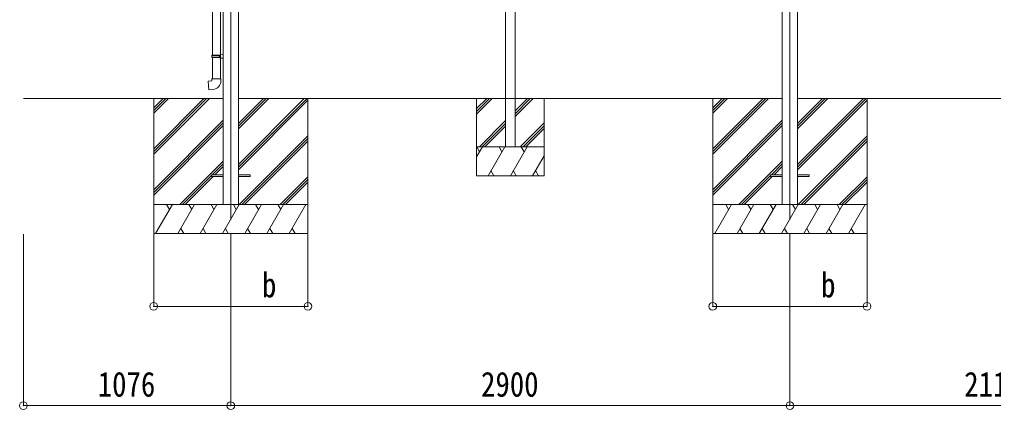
# Model space of a CAD drawing. Units: millimetres at full size, sheet at 1:40. Extents: x -11181 to 11305, y -7804 to 7716.
# Drawn here: x -553 to 4499, y -2171 to -148 of the extents above; entities that cross this region are included whole.
import ezdxf
from ezdxf.enums import TextEntityAlignment as Align

# ---------------------------------------------------------------- set-up
doc = ezdxf.new("R2010")
doc.units = ezdxf.units.MM
doc.header["$LTSCALE"] = 40
doc.header["$PDMODE"] = 32
doc.header["$PDSIZE"] = 40
for name, color, linetype, lineweight in [('0-0_0', 7, 'Continuous', 9), ('0-1_本体', 4, 'Continuous', 9), ('0-2_部品', 7, 'Continuous', 9), ('0-8_PARTS2', 2, 'Continuous', 9), ('0-A_寸法', 6, 'Continuous', 9), ('1-0_FRAME', 7, 'Continuous', 9), ('1-3_NOTPRINT', 4, 'Continuous', 9)]:
    doc.layers.add(name, color=color, linetype=linetype, lineweight=lineweight)
doc.styles.add('ＭＳ ゴシック', font='')
doc.styles.get('ＭＳ ゴシック').set_extended_font_data('MS Gothic')

msp = doc.modelspace()

# ---------------------------------------------------------------- linework, layer by layer
at = {"layer": '0-0_0'}
for p, q in [((-532.74, -558.19), (503.76, -558.19)), ((143.26, -558.19), (143.26, -1258.19)), ((143.26, -818.92), (403.99, -558.19)), ((143.26, -833.06), (418.13, -558.19)), ((143.26, -847.2), (432.27, -558.19)), ((143.26, -635.07), (220.14, -558.19)), ((143.26, -620.93), (206, -558.19)), ((143.26, -606.79), (191.86, -558.19)), ((582.76, -558.19), (3403.76, -558.19)), ((582.76, -899.92), (924.49, -558.19)), ((582.76, -914.06), (938.63, -558.19)), ((582.76, -716.07), (740.64, -558.19)), ((582.76, -701.93), (726.5, -558.19)), ((582.76, -687.79), (712.36, -558.19)), ((582.76, -928.2), (943.26, -567.7)), ((943.26, -558.19), (943.26, -1258.19)), ((3043.26, -558.19), (3043.26, -1258.19)), ((3043.26, -818.92), (3303.99, -558.19)), ((3043.26, -833.06), (3318.13, -558.19)), ((3043.26, -847.2), (3332.27, -558.19)), ((3043.26, -635.07), (3120.14, -558.19)), ((3043.26, -620.93), (3106, -558.19)), ((3043.26, -606.79), (3091.86, -558.19)), ((3482.76, -899.92), (3824.49, -558.19)), ((3482.76, -914.06), (3838.63, -558.19)), ((3482.76, -716.07), (3640.64, -558.19)), ((3482.76, -701.93), (3626.5, -558.19)), ((3482.76, -687.79), (3612.36, -558.19)), ((3482.76, -558.19), (5175.76, -558.19)), ((3482.76, -928.2), (3843.26, -567.7)), ((5515.76, -558.19), (3822.76, -558.19)), ((3843.26, -558.19), (3843.26, -1258.19)), ((143.26, -1031.05), (503.76, -670.55)), ((143.26, -1045.19), (503.76, -684.69)), ((143.26, -1059.33), (503.76, -698.84)), ((3043.26, -1031.05), (3403.76, -670.55)), ((3043.26, -1045.19), (3403.76, -684.69)), ((3043.26, -1059.33), (3403.76, -698.84)), ((586.62, -1108.19), (943.26, -751.55)), ((3486.62, -1108.19), (3843.26, -751.55)), ((600.76, -1108.19), (943.26, -765.69)), ((614.9, -1108.19), (943.26, -779.84)), ((3500.76, -1108.19), (3843.26, -765.69)), ((3514.9, -1108.19), (3843.26, -779.84)), ((278.25, -1108.19), (503.76, -882.68)), ((446.9, -953.68), (503.76, -896.83)), ((3178.25, -1108.19), (3403.76, -882.68)), ((3346.9, -953.68), (3403.76, -896.83)), ((292.39, -1108.19), (443.26, -957.33)), ((461.05, -953.68), (503.76, -910.97)), ((3192.39, -1108.19), (3343.26, -957.33)), ((3361.05, -953.68), (3403.76, -910.97)), ((306.54, -1108.19), (452.05, -962.68)), ((798.75, -1108.19), (943.26, -963.68)), ((812.89, -1108.19), (943.26, -977.83)), ((827.04, -1108.19), (943.26, -991.97)), ((3206.54, -1108.19), (3352.05, -962.68)), ((3698.75, -1108.19), (3843.26, -963.68)), ((3712.89, -1108.19), (3843.26, -977.83)), ((3727.04, -1108.19), (3843.26, -991.97)), ((943.26, -1108.19), (143.26, -1108.19)), ((153.55, -1258.19), (240.15, -1108.19)), ((225.15, -1134.17), (210.15, -1108.19)), ((269.02, -1258.19), (355.62, -1108.19)), ((340.62, -1134.17), (325.62, -1108.19)), ((384.49, -1258.19), (471.09, -1108.19)), ((456.09, -1134.17), (441.09, -1108.19)), ((499.96, -1258.19), (586.56, -1108.19)), ((571.56, -1134.17), (556.56, -1108.19)), ((615.43, -1258.19), (702.03, -1108.19)), ((687.03, -1134.17), (672.03, -1108.19)), ((730.9, -1258.19), (817.5, -1108.19)), ((787.5, -1108.19), (802.5, -1134.17)), ((846.37, -1258.19), (932.97, -1108.19)), ((3843.26, -1108.19), (3043.26, -1108.19)), ((3053.55, -1258.19), (3140.15, -1108.19)), ((3125.15, -1134.17), (3110.15, -1108.19)), ((3169.02, -1258.19), (3255.62, -1108.19)), ((3240.62, -1134.17), (3225.62, -1108.19)), ((3284.49, -1258.19), (3371.09, -1108.19)), ((3356.09, -1134.17), (3341.09, -1108.19)), ((3399.96, -1258.19), (3486.56, -1108.19)), ((3471.56, -1134.17), (3456.56, -1108.19)), ((3515.43, -1258.19), (3602.03, -1108.19)), ((3587.03, -1134.17), (3572.03, -1108.19)), ((3630.9, -1258.19), (3717.5, -1108.19)), ((3687.5, -1108.19), (3702.5, -1134.17)), ((3746.37, -1258.19), (3832.97, -1108.19)), ((143.26, -1258.19), (943.26, -1258.19)), ((284.02, -1232.21), (299.02, -1258.19)), ((399.49, -1232.21), (414.49, -1258.19)), ((514.96, -1232.21), (529.96, -1258.19)), ((630.43, -1232.21), (645.43, -1258.19)), ((745.9, -1232.21), (760.9, -1258.19)), ((861.37, -1232.21), (876.37, -1258.19)), ((3043.26, -1258.19), (3843.26, -1258.19)), ((3184.02, -1232.21), (3199.02, -1258.19)), ((3299.49, -1232.21), (3314.49, -1258.19)), ((3414.96, -1232.21), (3429.96, -1258.19)), ((3530.43, -1232.21), (3545.43, -1258.19)), ((3645.9, -1232.21), (3660.9, -1258.19)), ((3761.37, -1232.21), (3776.37, -1258.19))]:
    msp.add_line(p, q, dxfattribs=at)
at = {"layer": '0-1_本体'}
for p, q in [((503.76, 2034.19), (503.76, -1108.22)), ((582.76, 2034.19), (582.76, -1108.22)), ((3403.76, 2034.19), (3403.76, -1108.22)), ((3482.76, 2034.19), (3482.76, -1108.22))]:
    msp.add_line(p, q, dxfattribs=at)
at = {"layer": '0-2_部品'}
for p, q in [((447.76, 649.37), (447.76, -333.79)), ((489.76, 646.81), (489.76, -331.23)), ((445.76, -335.79), (446.76, -333.79)), ((445.76, -335.79), (489.76, -335.79)), ((445.76, -335.79), (445.76, -343.79)), ((445.76, -343.79), (489.76, -343.79)), ((445.76, -343.79), (446.76, -345.79)), ((446.76, -333.79), (489.76, -333.79)), ((446.76, -345.79), (489.76, -345.79)), ((447.76, -345.79), (447.76, -455.79)), ((485.28, -335.79), (484.85, -333.79)), ((487.76, -331.29), (503.76, -330.82)), ((487.76, -333.29), (487.76, -331.29)), ((487.76, -333.29), (489.76, -333.29)), ((487.76, -348.29), (487.76, -346.29)), ((487.76, -348.29), (503.76, -348.76)), ((489.76, -348.35), (489.76, -455.79)), ((503.76, -330.82), (503.76, -348.76)), ((445.76, -455.79), (491.76, -455.79)), ((445.76, -465.79), (445.76, -455.79)), ((491.76, -455.79), (491.76, -466.71))]:
    msp.add_line(p, q, dxfattribs=at)
at = {"layer": '0-2_部品', "color": 4}
for p, q in [((443.26, -953.68), (503.76, -953.68)), ((443.26, -953.68), (443.26, -962.68)), ((582.76, -953.68), (643.26, -953.68)), ((643.26, -953.68), (643.26, -962.68)), ((3343.26, -953.68), (3403.76, -953.68)), ((3343.26, -953.68), (3343.26, -962.68)), ((3482.76, -953.68), (3543.26, -953.68)), ((3543.26, -953.68), (3543.26, -962.68)), ((443.26, -962.68), (503.76, -962.68)), ((582.76, -962.68), (643.26, -962.68)), ((3343.26, -962.68), (3403.76, -962.68)), ((3482.76, -962.68), (3543.26, -962.68))]:
    msp.add_line(p, q, dxfattribs=at)
at = {"layer": '0-2_部品'}
for points in [[(485.28, -335.79), (485.28, -343.79), (484.85, -345.79)], [(487.76, -346.29), (489.76, -346.29), (489.76, -333.29)], [(450.68, -511.54), (429.84, -513.36), (425.84, -467.53), (445.76, -465.79)]]:
    msp.add_lwpolyline(points, dxfattribs=at)
msp.add_arc((446.76, -466.71), 45, 275, 0, dxfattribs=at)
at = {"layer": '0-8_PARTS2'}
for p, q in [((543.26, 2188.15), (543.26, -1187.08)), ((3443.26, 2188.15), (3443.26, -1187.08))]:
    msp.add_line(p, q, dxfattribs=at)
at = {"layer": '0-A_寸法'}
for p, q in [((-532.73, -2151.07), (-532.73, -1261.67)), ((143.26, -1636.08), (143.26, -1261.67)), ((543.26, -2151.07), (543.26, -1261.67)), ((943.26, -1636.08), (943.26, -1261.67)), ((3043.26, -1636.08), (3043.26, -1261.67)), ((3443.26, -2151.07), (3443.26, -1261.67)), ((3843.26, -1636.08), (3843.26, -1261.67)), ((143.26, -1636.08), (943.26, -1636.08)), ((3043.26, -1636.08), (3843.26, -1636.08)), ((-532.73, -2151.07), (543.26, -2151.07)), ((543.26, -2151.07), (3443.26, -2151.07)), ((3443.26, -2151.07), (5555.26, -2151.07))]:
    msp.add_line(p, q, dxfattribs=at)
for p in [(143.26, -1636.08), (943.26, -1636.08), (3043.26, -1636.08), (3843.26, -1636.08), (-532.73, -2151.07), (543.26, -2151.07), (3443.26, -2151.07)]:
    msp.add_point(p, dxfattribs=at)
at = {"layer": '1-0_FRAME'}
for p, q in [((1818.26, -558.4), (1818.26, -958.4)), ((1818.26, -610.75), (1870.61, -558.4)), ((1818.26, -624.89), (1884.75, -558.4)), ((1818.26, -639.03), (1898.89, -558.4)), ((2018.26, -622.88), (2082.74, -558.4)), ((2018.26, -637.02), (2096.88, -558.4)), ((2018.26, -651.16), (2111.02, -558.4)), ((2168.26, -958.4), (2168.26, -558.4)), ((1832.74, -808.4), (1968.26, -672.88)), ((1846.88, -808.4), (1968.26, -687.02)), ((1861.02, -808.4), (1968.26, -701.16)), ((2044.87, -808.4), (2168.26, -685.01)), ((2059.01, -808.4), (2168.26, -699.15)), ((2073.16, -808.4), (2168.26, -713.3)), ((1818.26, -861.51), (1848.93, -808.4)), ((1818.26, -808.4), (2168.26, -808.4)), ((1833.92, -834.38), (1818.92, -808.4)), ((1877.79, -958.4), (1964.4, -808.4)), ((1949.39, -834.38), (1934.39, -808.4)), ((1993.26, -958.4), (2079.87, -808.4)), ((2064.87, -834.38), (2049.86, -808.4)), ((2108.73, -958.4), (2168.26, -855.3)), ((1818.26, -958.4), (2168.26, -958.4)), ((1892.79, -932.42), (1907.79, -958.4)), ((2008.26, -932.42), (2023.26, -958.4)), ((2123.73, -932.42), (2138.73, -958.4))]:
    msp.add_line(p, q, dxfattribs=at)
at = {"layer": '1-3_NOTPRINT'}
for p, q in [((1968.26, 2022.25), (1968.26, -808.4)), ((2018.26, 2022.25), (2018.26, -808.4))]:
    msp.add_line(p, q, dxfattribs=at)

# ---------------------------------------------------------------- texts
at = {"layer": '0-A_寸法', "color": 7, "style": 'ＭＳ ゴシック', "width": 0.85}
for s, p in [('b', (705.26, -1628.08)), ('b', (3605.26, -1628.08)), ('1076', (-146.74, -2143.07)), ('2900', (1841.26, -2143.07)), ('2112', (4347.26, -2143.07))]:
    msp.add_text(s, height=129, dxfattribs=at).set_placement(p, align=Align.BOTTOM_LEFT)

doc.saveas('drawing.dxf')
